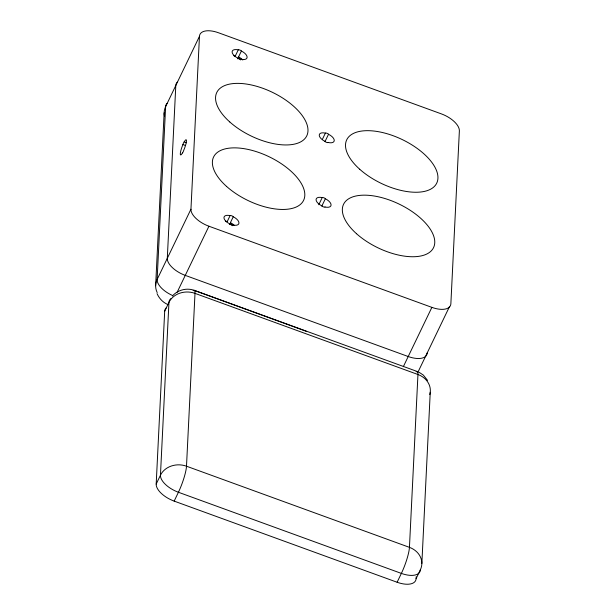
<?xml version="1.0" encoding="UTF-8"?>
<svg xmlns="http://www.w3.org/2000/svg" width="615" height="615" viewBox="0 0 615 615"><rect width="100%" height="100%" fill="white"/><g stroke="black" fill="none" stroke-linecap="round" stroke-linejoin="round"><path stroke-width="0.92" d="M155.633 285.737L164.136 112.899M416.094 371.821A19.98 3.513 -70 0 1 417.954 374.512L409.444 547.35A19.98 17.105 2.8 0 1 420.36 569.813L416.101 578.661A19.98 9.717 25.7 0 1 397.113 582.251L174.168 501.11A19.98 9.717 25.7 0 1 156.187 484.066L164.689 311.221A19.98 9.717 25.7 0 1 166.181 307.9M190.95 209.185L199.46 36.339A19.98 9.717 25.7 0 1 218.448 32.749L441.393 113.89A19.98 9.717 25.7 0 1 459.367 130.934L450.864 303.779A19.98 9.717 25.7 0 1 431.876 307.369L208.931 226.228A19.98 9.717 25.7 0 1 190.95 209.185L157.125 279.479A19.98 17.105 2.8 0 0 157.179 292.571M416.101 578.661L416.194 576.747M430.246 392.262L421.852 563.548M199.46 36.339L165.627 106.633A19.98 17.105 2.8 0 0 164.497 116.343M234.238 56.342L235.399 55.796L238.243 49.892A8.118 3.944 25.7 0 0 232.101 51.837A8.118 3.944 25.7 0 0 237.836 58.094L237.482 58.832M240.088 59.271L238.551 56.941L241.388 51.037A8.118 3.944 25.7 0 1 247.122 57.303A8.118 3.944 25.7 0 1 240.988 59.24L240.626 59.978M164.689 311.221L168.948 302.372A19.98 9.717 25.7 0 1 171.247 298.39M177.128 292.294L208.931 226.228M226.52 221.792L227.25 221.538L230.087 215.642A8.118 3.944 25.7 0 0 223.952 217.579A8.118 3.944 25.7 0 0 229.687 223.837L229.326 224.575M232.055 225.351L230.394 222.684L233.231 216.788A8.118 3.944 25.7 0 1 238.966 223.045A8.118 3.944 25.7 0 1 232.831 224.982L232.478 225.72M156.187 484.066L160.446 475.218L168.948 302.372A19.98 17.105 2.8 0 1 195.001 293.37L417.954 374.512A19.98 17.105 2.8 0 1 429.785 394.553M322.445 139.221L325.373 133.14A8.118 3.944 25.7 0 0 319.239 135.077A8.118 3.944 25.7 0 0 324.974 141.342M325.104 141.381L328.518 134.285A8.118 3.944 25.7 0 1 334.253 140.543A8.118 3.944 25.7 0 1 328.118 142.48M174.168 501.11L178.419 492.261A19.98 3.513 -70 0 0 186.499 466.208L195.001 293.37A19.98 3.513 -70 0 0 193.148 290.68M318.785 204.734L322.199 197.63A8.118 3.944 25.7 0 0 316.064 199.575A8.118 3.944 25.7 0 0 321.799 205.833M321.929 205.879L325.35 198.776A8.118 3.944 25.7 0 1 331.085 205.041A8.118 3.944 25.7 0 1 324.943 206.978M403.332 366.671L431.876 307.369M417.846 372.382L449.619 306.362M397.113 582.251L401.372 573.403A19.98 3.513 -70 0 0 409.444 547.35L186.499 466.208A19.98 17.105 2.8 0 0 160.446 475.218A19.98 9.717 25.7 0 0 178.419 492.261L401.372 573.403A19.98 9.717 25.7 0 0 420.36 569.813M172.4 296.007C177.612 290.003 186.545 287.582 194.048 290.288L417.339 371.529M186.606 142.772L184.223 141.904A8.118 1.43 -70 0 1 186.453 140.95A8.118 1.43 -70 0 1 183.816 150.098A2.491 0.438 -70 0 1 182.486 152.904M185.315 145.447L182.932 144.579A8.118 1.43 -70 0 0 180.303 153.727A8.118 1.43 -70 0 0 182.532 152.781M194.048 290.288L306.132 331.247M167.864 304.548C162.975 302.511 159.131 298.429 157.056 293.593M419.015 372.229L423.305 375.058L427.571 380.385M427.202 352.933A19.98 9.717 25.7 0 1 408.214 356.523L185.269 275.382A19.98 9.717 25.7 0 1 167.295 258.338L175.798 85.5A19.98 9.717 25.7 0 1 177.281 82.172M322.114 197.553A2.491 1.215 25.7 0 1 325.443 198.76M325.035 207.063A2.491 1.215 25.7 0 1 321.707 205.848M325.281 133.055A2.491 1.215 25.7 0 1 328.618 134.27M328.21 142.565A2.491 1.215 25.7 0 1 324.874 141.358M238.151 49.815A2.491 1.215 25.7 0 1 241.48 51.022M233.6 55.496A8.118 3.944 25.7 0 1 235.399 55.796M238.551 56.941A8.118 3.944 25.7 0 1 242.802 60.024M241.072 59.324A2.491 1.215 25.7 0 1 237.744 58.11M229.995 215.558A2.491 1.215 25.7 0 1 233.331 216.772M225.444 221.239A8.118 3.944 25.7 0 1 227.25 221.538M230.394 222.684A8.118 3.944 25.7 0 1 234.23 225.328M232.924 225.067A2.491 1.215 25.7 0 1 229.587 223.852M182.893 144.61A2.491 0.438 -70 0 1 184.262 141.773M167.111 103.312A19.98 9.717 25.7 0 0 165.627 106.633L157.125 279.479A19.98 9.717 25.7 0 0 172.346 295.408M356.531 233.731A49.946 24.293 25.7 0 0 433.429 247.868A49.946 24.293 25.7 0 0 375.688 196.262A49.946 24.293 25.7 0 0 356.531 233.731M226.574 186.43A49.946 24.293 25.7 0 0 303.479 200.575A49.946 24.293 25.7 0 0 245.739 148.961A49.946 24.293 25.7 0 0 226.574 186.43M359.706 169.24A49.946 24.293 25.7 0 0 436.604 183.378A49.946 24.293 25.7 0 0 378.863 131.771A49.946 24.293 25.7 0 0 359.706 169.24M229.749 121.939A49.946 24.293 25.7 0 0 306.647 136.076A49.946 24.293 25.7 0 0 248.906 84.47A49.946 24.293 25.7 0 0 229.749 121.939"/></g></svg>
